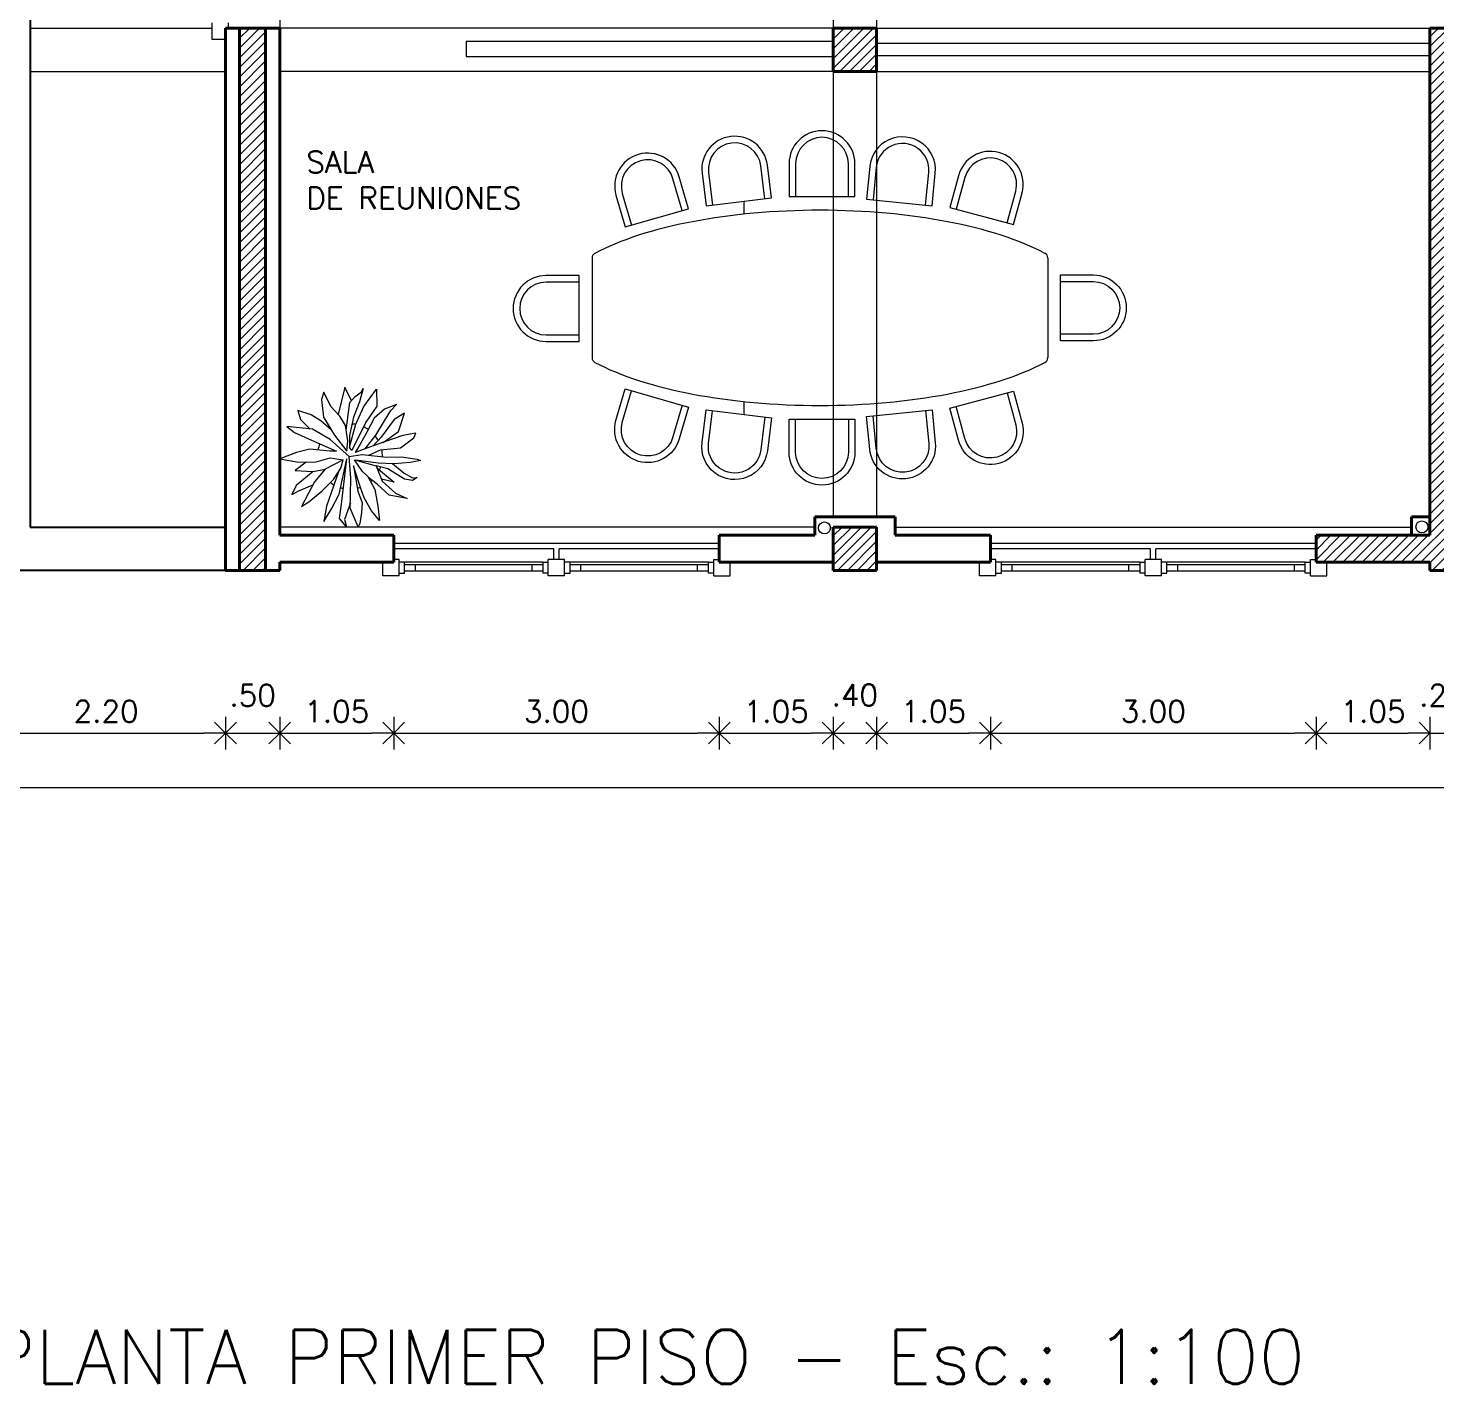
# Model space of a CAD drawing. Extents: x 1018 to 1352, y -109 to 184.
# Drawn here: x 1094.05 to 1107.02, y 105.71 to 118.21 of the extents above; entities that cross this region are included whole.
import ezdxf

# ---------------------------------------------------------------- set-up
doc = ezdxf.new("R2010")
doc.units = 0
doc.header["$LTSCALE"] = 0.5
doc.layers.get('0').update_dxf_attribs({"linetype": 'CONTINUOUS'})
doc.layers.get('Defpoints').update_dxf_attribs({"linetype": 'CONTINUOUS'})
for name, color, linetype, lineweight in [('Acotaciones', 9, 'CONTINUOUS', 9), ('Carpintería', 55, 'CONTINUOUS', 20), ('Detalles .05', 243, 'CONTINUOUS', 5), ('Detalles 01', 8, 'CONTINUOUS', 9), ('Equipamiento movil', 33, 'CONTINUOUS', 9), ('Muros corte', 7, 'CONTINUOUS', 40), ('Muros vista', 253, 'CONTINUOUS', 25), ('Punta 02', 11, 'CONTINUOUS', 20), ('Punta 05', 52, 'CONTINUOUS', 50), ('Tratamiento pisos', 251, 'CONTINUOUS', 9), ('Vidrios', 147, 'CONTINUOUS', 13)]:
    doc.layers.add(name, color=color, linetype=linetype, lineweight=lineweight)
doc.styles.add('Texto 2 mm', font='simplex.shx', dxfattribs={"height": 0.2})
doc.styles.add('Texto 5 mm', font='simplex.shx', dxfattribs={"height": 0.5})
doc.dimstyles.new('Primera línea', dxfattribs={"dimscale": 0, "dimtxt": 0.2, "dimasz": 0.2, "dimexe": 0.15, "dimexo": 0, "dimgap": 0.1, "dimtad": 1, "dimzin": 4, "dimdsep": 46, "dimtxsty": 'Texto 2 mm', "dimblk": 'OPEN90', "dimcen": 2.5, "dimclrd": 256, "dimclre": 256, "dimclrt": 256, "dimadec": 0, "dimazin": 0, "dimtfac": 1, "dimtmove": 2, "dimatfit": 3, "dimldrblk": 'OPEN90', "dimfxl": 1, "dimtolj": 1, "dimtzin": 0, "dimlwd": -1, "dimlwe": -1, "dimarcsym": 0})
doc.dimstyles.new('Segunda línea', dxfattribs={"dimscale": 0, "dimtxt": 0.2, "dimasz": 0.2, "dimexe": 0.15, "dimexo": 0.5, "dimgap": 0.1, "dimtad": 1, "dimzin": 4, "dimdsep": 46, "dimtxsty": 'Texto 2 mm', "dimblk": 'OPEN90', "dimcen": 2.5, "dimclrd": 256, "dimclre": 256, "dimclrt": 256, "dimadec": 0, "dimazin": 0, "dimtfac": 1, "dimtmove": 2, "dimatfit": 3, "dimldrblk": 'OPEN90', "dimfxl": 1, "dimtolj": 1, "dimtzin": 0, "dimlwd": -1, "dimlwe": -1, "dimarcsym": 0})
pattern_1 = [(45, (2.81977, 1.001066), (-0.0449012806, 0.0449012806), [])]

# ---------------------------------------------------------------- blocks, each defined once
blk = doc.blocks.new('_Open90')
at = {"color": 0, "linetype": 'ByBlock', "lineweight": -2}
for p, q in [((0, 0), (-1, 0)), ((-0.5, 0.5), (0, 0)), ((0, 0), (-0.5, -0.5))]:
    blk.add_line(p, q, dxfattribs=at)
blk = doc.blocks.new('*D244')
at = {"layer": 'Acotaciones', "transparency": 16777216}
for p, q in [((1093.665, 111.856), (1093.665, 111.556)), ((1095.865, 111.856), (1095.865, 111.556)), ((1093.865, 111.706), (1095.665, 111.706))]:
    blk.add_line(p, q, dxfattribs=at)
at = {"layer": 'Defpoints', "color": 0, "transparency": 16777216}
for p in [(1093.665, 111.856), (1095.865, 111.856), (1095.865, 111.706)]:
    blk.add_point(p, dxfattribs=at)
at = {"layer": 'Acotaciones', "transparency": 16777216, "xscale": 0.2, "yscale": 0.2, "zscale": 0.2, "rotation": 180}
blk.add_blockref('_Open90', (1093.665, 111.706), dxfattribs=at)
at = {"layer": 'Acotaciones', "transparency": 16777216, "xscale": 0.2, "yscale": 0.2, "zscale": 0.2}
blk.add_blockref('_Open90', (1095.865, 111.706), dxfattribs=at)
at = {"layer": 'Acotaciones', "transparency": 16777216, "insert": (1094.765, 111.906), "char_height": 0.2, "attachment_point": 5, "style": 'Texto 2 mm'}
blk.add_mtext('\\A1;2.20', dxfattribs=at)
blk = doc.blocks.new('*D245')
at = {"layer": 'Acotaciones', "transparency": 16777216}
for p, q in [((1096.365, 111.856), (1096.365, 111.556)), ((1097.415, 111.856), (1097.415, 111.556)), ((1096.565, 111.706), (1097.215, 111.706))]:
    blk.add_line(p, q, dxfattribs=at)
at = {"layer": 'Defpoints', "color": 0, "transparency": 16777216}
for p in [(1096.365, 111.856), (1097.415, 111.856), (1097.415, 111.706)]:
    blk.add_point(p, dxfattribs=at)
at = {"layer": 'Acotaciones', "transparency": 16777216, "xscale": 0.2, "yscale": 0.2, "zscale": 0.2, "rotation": 180}
blk.add_blockref('_Open90', (1096.365, 111.706), dxfattribs=at)
at = {"layer": 'Acotaciones', "transparency": 16777216, "xscale": 0.2, "yscale": 0.2, "zscale": 0.2}
blk.add_blockref('_Open90', (1097.415, 111.706), dxfattribs=at)
at = {"layer": 'Acotaciones', "transparency": 16777216, "insert": (1096.89, 111.906), "char_height": 0.2, "attachment_point": 5, "style": 'Texto 2 mm'}
blk.add_mtext('\\A1;1.05', dxfattribs=at)
blk = doc.blocks.new('*D246')
at = {"layer": 'Acotaciones', "transparency": 16777216}
for p, q in [((1097.415, 111.856), (1097.415, 111.556)), ((1100.415, 111.856), (1100.415, 111.556)), ((1097.615, 111.706), (1100.215, 111.706))]:
    blk.add_line(p, q, dxfattribs=at)
at = {"layer": 'Defpoints', "color": 0, "transparency": 16777216}
for p in [(1097.415, 111.856), (1100.415, 111.856), (1100.415, 111.706)]:
    blk.add_point(p, dxfattribs=at)
at = {"layer": 'Acotaciones', "transparency": 16777216, "xscale": 0.2, "yscale": 0.2, "zscale": 0.2, "rotation": 180}
blk.add_blockref('_Open90', (1097.415, 111.706), dxfattribs=at)
at = {"layer": 'Acotaciones', "transparency": 16777216, "xscale": 0.2, "yscale": 0.2, "zscale": 0.2}
blk.add_blockref('_Open90', (1100.415, 111.706), dxfattribs=at)
at = {"layer": 'Acotaciones', "transparency": 16777216, "insert": (1098.915, 111.906), "char_height": 0.2, "attachment_point": 5, "style": 'Texto 2 mm'}
blk.add_mtext('\\A1;3.00', dxfattribs=at)
blk = doc.blocks.new('*D247')
at = {"layer": 'Acotaciones', "transparency": 16777216}
for p, q in [((1100.415, 111.856), (1100.415, 111.556)), ((1101.465, 111.856), (1101.465, 111.556)), ((1100.615, 111.706), (1101.265, 111.706))]:
    blk.add_line(p, q, dxfattribs=at)
at = {"layer": 'Defpoints', "color": 0, "transparency": 16777216}
for p in [(1100.415, 111.856), (1101.465, 111.856), (1101.465, 111.706)]:
    blk.add_point(p, dxfattribs=at)
at = {"layer": 'Acotaciones', "transparency": 16777216, "xscale": 0.2, "yscale": 0.2, "zscale": 0.2, "rotation": 180}
blk.add_blockref('_Open90', (1100.415, 111.706), dxfattribs=at)
at = {"layer": 'Acotaciones', "transparency": 16777216, "xscale": 0.2, "yscale": 0.2, "zscale": 0.2}
blk.add_blockref('_Open90', (1101.465, 111.706), dxfattribs=at)
at = {"layer": 'Acotaciones', "transparency": 16777216, "insert": (1100.94, 111.906), "char_height": 0.2, "attachment_point": 5, "style": 'Texto 2 mm'}
blk.add_mtext('\\A1;1.05', dxfattribs=at)
blk = doc.blocks.new('*D248')
at = {"layer": 'Acotaciones', "transparency": 16777216}
for p, q in [((1101.865, 111.856), (1101.865, 111.556)), ((1102.915, 111.856), (1102.915, 111.556)), ((1102.065, 111.706), (1102.715, 111.706))]:
    blk.add_line(p, q, dxfattribs=at)
at = {"layer": 'Defpoints', "color": 0, "transparency": 16777216}
for p in [(1101.865, 111.856), (1102.915, 111.856), (1102.915, 111.706)]:
    blk.add_point(p, dxfattribs=at)
at = {"layer": 'Acotaciones', "transparency": 16777216, "xscale": 0.2, "yscale": 0.2, "zscale": 0.2, "rotation": 180}
blk.add_blockref('_Open90', (1101.865, 111.706), dxfattribs=at)
at = {"layer": 'Acotaciones', "transparency": 16777216, "xscale": 0.2, "yscale": 0.2, "zscale": 0.2}
blk.add_blockref('_Open90', (1102.915, 111.706), dxfattribs=at)
at = {"layer": 'Acotaciones', "transparency": 16777216, "insert": (1102.39, 111.906), "char_height": 0.2, "attachment_point": 5, "style": 'Texto 2 mm'}
blk.add_mtext('\\A1;1.05', dxfattribs=at)
blk = doc.blocks.new('*D249')
at = {"layer": 'Acotaciones', "transparency": 16777216}
for p, q in [((1102.915, 111.856), (1102.915, 111.556)), ((1105.915, 111.856), (1105.915, 111.556)), ((1103.115, 111.706), (1105.715, 111.706))]:
    blk.add_line(p, q, dxfattribs=at)
at = {"layer": 'Defpoints', "color": 0, "transparency": 16777216}
for p in [(1102.915, 111.856), (1105.915, 111.856), (1105.915, 111.706)]:
    blk.add_point(p, dxfattribs=at)
at = {"layer": 'Acotaciones', "transparency": 16777216, "xscale": 0.2, "yscale": 0.2, "zscale": 0.2, "rotation": 180}
blk.add_blockref('_Open90', (1102.915, 111.706), dxfattribs=at)
at = {"layer": 'Acotaciones', "transparency": 16777216, "xscale": 0.2, "yscale": 0.2, "zscale": 0.2}
blk.add_blockref('_Open90', (1105.915, 111.706), dxfattribs=at)
at = {"layer": 'Acotaciones', "transparency": 16777216, "insert": (1104.415, 111.906), "char_height": 0.2, "attachment_point": 5, "style": 'Texto 2 mm'}
blk.add_mtext('\\A1;3.00', dxfattribs=at)
blk = doc.blocks.new('*D250')
at = {"layer": 'Acotaciones', "transparency": 16777216}
for p, q in [((1105.915, 111.856), (1105.915, 111.556)), ((1106.965, 111.856), (1106.965, 111.556)), ((1106.115, 111.706), (1106.765, 111.706))]:
    blk.add_line(p, q, dxfattribs=at)
at = {"layer": 'Defpoints', "color": 0, "transparency": 16777216}
for p in [(1105.915, 111.856), (1106.965, 111.856), (1106.965, 111.706)]:
    blk.add_point(p, dxfattribs=at)
at = {"layer": 'Acotaciones', "transparency": 16777216, "xscale": 0.2, "yscale": 0.2, "zscale": 0.2, "rotation": 180}
blk.add_blockref('_Open90', (1105.915, 111.706), dxfattribs=at)
at = {"layer": 'Acotaciones', "transparency": 16777216, "xscale": 0.2, "yscale": 0.2, "zscale": 0.2}
blk.add_blockref('_Open90', (1106.965, 111.706), dxfattribs=at)
at = {"layer": 'Acotaciones', "transparency": 16777216, "insert": (1106.44, 111.906), "char_height": 0.2, "attachment_point": 5, "style": 'Texto 2 mm'}
blk.add_mtext('\\A1;1.05', dxfattribs=at)
blk = doc.blocks.new('*D264')
at = {"layer": 'Acotaciones', "transparency": 16777216}
for p, q in [((1093.665, 111.356), (1093.665, 111.056)), ((1129.665, 111.356), (1129.665, 111.056)), ((1093.865, 111.206), (1129.465, 111.206))]:
    blk.add_line(p, q, dxfattribs=at)
at = {"layer": 'Defpoints', "color": 0, "transparency": 16777216}
for p in [(1093.665, 111.856), (1129.665, 111.856), (1129.665, 111.206)]:
    blk.add_point(p, dxfattribs=at)
at = {"layer": 'Acotaciones', "transparency": 16777216, "xscale": 0.2, "yscale": 0.2, "zscale": 0.2, "rotation": 180}
blk.add_blockref('_Open90', (1093.665, 111.206), dxfattribs=at)
at = {"layer": 'Acotaciones', "transparency": 16777216, "xscale": 0.2, "yscale": 0.2, "zscale": 0.2}
blk.add_blockref('_Open90', (1129.665, 111.206), dxfattribs=at)
at = {"layer": 'Acotaciones', "transparency": 16777216, "insert": (1111.665, 111.406), "char_height": 0.2, "attachment_point": 5, "style": 'Texto 2 mm'}
blk.add_mtext('\\A1;36.00', dxfattribs=at)
blk = doc.blocks.new('Silla 2')
for p, q in [((15, 15), (0, 15)), ((0, 15), (0, -15)), ((15, 12), (0, 12)), ((0, -12), (15, -12)), ((0, -15), (15, -15))]:
    blk.add_line(p, q)
for radius in [15, 12]:
    blk.add_arc((15, 0), radius, 270, 90)
blk = doc.blocks.new('Planta 1')
for p, q in [((-0.233, 0.595), (-0.254, 0.525)), ((-0.254, 0.525), (-0.236, 0.364)), ((-0.166, 0.461), (-0.233, 0.595)), ((-0.039, 0.64), (-0.099, 0.388)), ((0.024, 0.515), (-0.039, 0.64)), ((0.009, 0.498), (0.057, 0.553)), ((0.057, 0.553), (0.113, 0.595)), ((0.132, 0.627), (0.097, 0.506)), ((0.113, 0.595), (0.132, 0.627)), ((0.137, 0.461), (0.254, 0.622)), ((0.254, 0.622), (0.257, 0.466)), ((-0.35, 0.384), (-0.47, 0.424)), ((-0.47, 0.424), (-0.446, 0.342)), ((-0.084, 0.372), (-0.166, 0.461)), ((-0.027, 0.244), (0.009, 0.498)), ((0.097, 0.506), (0.041, 0.362)), ((0.063, 0.299), (0.137, 0.461)), ((0.257, 0.466), (0.156, 0.317)), ((0.326, 0.436), (0.233, 0.354)), ((0.438, 0.481), (0.326, 0.436)), ((0.326, 0.329), (0.387, 0.426)), ((0.387, 0.426), (0.438, 0.481)), ((0.512, 0.401), (0.416, 0.342)), ((0.456, 0.232), (0.512, 0.401)), ((-0.337, 0.252), (-0.574, 0.277)), ((-0.574, 0.277), (-0.502, 0.222)), ((-0.446, 0.342), (-0.358, 0.254)), ((-0.259, 0.329), (-0.35, 0.384)), ((-0.164, 0.246), (-0.259, 0.329)), ((-0.236, 0.364), (-0.134, 0.198)), ((-0.033, 0.287), (-0.084, 0.372)), ((-0.012, 0.145), (-0.033, 0.287)), ((0.041, 0.362), (0.004, 0.193)), ((0.004, 0.087), (0.063, 0.299)), ((0.156, 0.317), (0.026, 0.055)), ((0.233, 0.354), (0.164, 0.225)), ((0.246, 0.198), (0.326, 0.329)), ((0.416, 0.342), (0.297, 0.18)), ((-0.502, 0.222), (-0.345, 0.15)), ((-0.345, 0.15), (-0.116, 0.05)), ((-0.172, 0.158), (-0.337, 0.252)), ((0.002, 0.002), (-0.172, 0.158)), ((-0.134, 0.198), (-0.021, 0.051)), ((-0.021, 0.051), (-0.012, 0.145)), ((0.004, 0.193), (0.004, 0.087)), ((0.164, 0.225), (0.102, 0.113)), ((0.149, 0.072), (0.246, 0.198)), ((0.297, 0.18), (0.22, 0.096)), ((0.496, 0.195), (0.257, 0.111)), ((0.315, 0.131), (0.456, 0.232)), ((0.475, 0.081), (0.597, 0.173)), ((0.616, 0.217), (0.496, 0.195)), ((0.597, 0.173), (0.616, 0.217)), ((-0.483, 0.039), (-0.637, -0.021)), ((-0.361, 0.068), (-0.483, 0.039)), ((-0.177, 0.051), (-0.361, 0.068)), ((-0.116, 0.05), (-0.177, 0.051)), ((0.002, 0.002), (0.121, 0.019)), ((0.017, -0.2), (0.002, 0.002)), ((0.026, 0.055), (0.004, 0.087)), ((0.102, 0.113), (0.058, 0.039)), ((0.257, 0.111), (0.058, 0.039)), ((0.121, 0.019), (0.347, -0.006)), ((0.182, 0.012), (0.291, 0.061)), ((0.291, 0.061), (0.475, 0.081)), ((-0.637, -0.021), (-0.464, -0.053)), ((-0.394, -0.051), (-0.496, -0.128)), ((-0.496, -0.128), (-0.331, -0.138)), ((-0.464, -0.053), (-0.302, -0.048)), ((-0.331, -0.138), (-0.22, -0.115)), ((-0.22, -0.115), (-0.318, -0.232)), ((-0.302, -0.048), (-0.172, -0.011)), ((-0.053, -0.03), (-0.22, -0.115)), ((-0.172, -0.011), (-0.053, -0.03)), ((-0.142, -0.212), (-0.076, -0.108)), ((-0.092, -0.346), (-0.019, -0.022)), ((-0.076, -0.108), (-0.053, -0.03)), ((-0.068, -0.438), (-0.019, -0.022)), ((0.043, -0.084), (0.081, -0.319)), ((0.084, -0.22), (0.043, -0.084)), ((0.051, -0.031), (0.249, -0.086)), ((0.124, -0.138), (0.051, -0.031)), ((0.27, -0.061), (0.062, -0.034)), ((0.249, -0.086), (0.307, -0.227)), ((0.358, -0.113), (0.249, -0.086)), ((0.257, -0.103), (0.416, -0.237)), ((0.414, -0.066), (0.27, -0.061)), ((0.347, -0.006), (0.48, -0.001)), ((0.512, -0.207), (0.358, -0.113)), ((0.401, -0.065), (0.507, -0.153)), ((0.566, -0.056), (0.414, -0.066)), ((0.48, -0.001), (0.627, -0.023)), ((0.659, -0.036), (0.566, -0.056)), ((0.627, -0.023), (0.659, -0.036)), ((-0.331, -0.138), (-0.486, -0.267)), ((-0.318, -0.232), (-0.374, -0.336)), ((-0.246, -0.317), (-0.142, -0.212)), ((-0.097, -0.141), (-0.164, -0.334)), ((0.015, -0.354), (0.017, -0.2)), ((0.11, -0.294), (0.084, -0.22)), ((0.209, -0.215), (0.124, -0.138)), ((0.174, -0.184), (0.238, -0.304)), ((0.259, -0.254), (0.209, -0.215)), ((0.371, -0.356), (0.259, -0.254)), ((0.416, -0.237), (0.299, -0.208)), ((0.307, -0.227), (0.43, -0.336)), ((0.507, -0.153), (0.584, -0.195)), ((0.584, -0.222), (0.512, -0.207)), ((0.584, -0.195), (0.629, -0.192)), ((0.629, -0.192), (0.584, -0.222)), ((-0.486, -0.267), (-0.528, -0.349)), ((-0.528, -0.349), (-0.462, -0.317)), ((-0.462, -0.317), (-0.334, -0.262)), ((-0.374, -0.336), (-0.438, -0.461)), ((-0.369, -0.416), (-0.246, -0.317)), ((-0.164, -0.334), (-0.206, -0.458)), ((-0.161, -0.483), (-0.092, -0.346)), ((0.012, -0.475), (0.015, -0.354)), ((0.081, -0.319), (0.121, -0.428)), ((0.14, -0.379), (0.11, -0.294)), ((0.209, -0.5), (0.14, -0.379)), ((0.238, -0.304), (0.265, -0.456)), ((0.536, -0.386), (0.371, -0.356)), ((0.43, -0.336), (0.536, -0.386)), ((-0.438, -0.461), (-0.369, -0.416)), ((-0.206, -0.458), (-0.233, -0.6)), ((-0.233, -0.6), (-0.161, -0.483)), ((-0.086, -0.572), (-0.068, -0.438)), ((0.013, -0.425), (-0.041, -0.58)), ((0.057, -0.582), (0.012, -0.475)), ((0.116, -0.515), (0.1, -0.617)), ((0.121, -0.428), (0.116, -0.515)), ((0.281, -0.59), (0.209, -0.5)), ((0.265, -0.456), (0.281, -0.59)), ((-0.023, -0.649), (-0.086, -0.572)), ((-0.041, -0.58), (-0.023, -0.649)), ((0.084, -0.649), (0.057, -0.582)), ((0.1, -0.617), (0.084, -0.649))]:
    blk.add_line(p, q)
at = {"layer": 'Detalles .05'}
for start, end in [(79.6774, 86.207), (55.7777, 65.1238), (125.0386, 125.0807), (29.6412, 39.1255), (157.2574, 168.4231), (359.4429, 11.7162), (335.4998, 341.0401), (233.5733, 240.8096), (309.5647, 313.1025), (253.2847, 258.683), (283.2227, 289.1148)]:
    blk.add_arc((0.008, 0.001), 0.3, start, end, dxfattribs=at)

msp = doc.modelspace()

# ---------------------------------------------------------------- hatches: boundary and pattern name
at = {"layer": 'Detalles 01'}
h = msp.add_hatch(dxfattribs=at)
h.set_pattern_fill('ANSI31', color=256, scale=0.02, style=0)
h.set_pattern_definition(pattern_1)
h.paths.add_polyline_path([(1096.235, 118.206), (1095.995, 118.206), (1095.995, 113.206), (1096.235, 113.206)])
h = msp.add_hatch(dxfattribs=at)
h.set_pattern_fill('ANSI31', color=256, scale=0.02, style=0)
h.set_pattern_definition(pattern_1)
h.paths.add_polyline_path([(1101.865, 117.806), (1101.865, 118.206), (1101.465, 118.206), (1101.465, 117.806)])
h = msp.add_hatch(dxfattribs=at)
h.set_pattern_fill('ANSI31,_O', color=256, scale=0.02)
h.set_pattern_definition(pattern_1)
h.paths.add_polyline_path([(1106.965, 113.531), (1105.915, 113.531), (1105.915, 113.281), (1106.965, 113.281), (1106.965, 113.206), (1107.215, 113.206), (1107.215, 114.931), (1108.465, 114.931), (1108.465, 115.181), (1107.215, 115.181), (1107.215, 118.206), (1106.965, 118.206)])
h = msp.add_hatch(dxfattribs=at)
h.set_pattern_fill('ANSI31', color=256, scale=0.02, style=0)
h.set_pattern_definition(pattern_1)
h.paths.add_polyline_path([(1101.865, 113.606), (1101.465, 113.606), (1101.465, 113.206), (1101.865, 113.206)])

# ---------------------------------------------------------------- linework, layer by layer
at = {"layer": 'Acotaciones'}
for p, q in [((1096.365, 111.856), (1096.365, 111.556)), ((1101.465, 111.856), (1101.465, 111.556)), ((1101.865, 111.856), (1101.865, 111.556)), ((1095.865, 111.706), (1095.965, 111.806)), ((1095.865, 111.706), (1096.365, 111.706)), ((1095.965, 111.606), (1095.865, 111.706)), ((1096.365, 111.706), (1096.265, 111.806)), ((1096.265, 111.606), (1096.365, 111.706)), ((1101.465, 111.706), (1101.565, 111.806)), ((1101.465, 111.706), (1101.865, 111.706)), ((1101.565, 111.606), (1101.465, 111.706)), ((1101.865, 111.706), (1101.765, 111.806)), ((1101.765, 111.606), (1101.865, 111.706)), ((1106.965, 111.706), (1107.465, 111.706))]:
    msp.add_line(p, q, dxfattribs=at)
at = {"layer": 'Carpintería'}
for p, q in [((1095.74, 118.256), (1095.74, 118.106)), ((1095.89, 118.256), (1095.89, 118.206)), ((1095.74, 118.106), (1095.865, 118.106)), ((1097.315, 113.156), (1097.315, 113.281)), ((1097.465, 113.306), (1097.415, 113.306)), ((1097.465, 113.156), (1097.465, 113.306)), ((1097.515, 113.281), (1097.465, 113.281)), ((1097.515, 113.181), (1097.515, 113.281)), ((1097.515, 113.261), (1098.79, 113.261)), ((1097.615, 113.201), (1097.615, 113.261)), ((1098.69, 113.201), (1098.69, 113.261)), ((1098.79, 113.281), (1098.79, 113.181)), ((1098.79, 113.281), (1098.84, 113.281)), ((1098.99, 113.306), (1098.84, 113.306)), ((1098.84, 113.156), (1098.84, 113.306)), ((1098.99, 113.156), (1098.99, 113.306)), ((1099.04, 113.281), (1098.99, 113.281)), ((1099.04, 113.181), (1099.04, 113.281)), ((1099.04, 113.261), (1100.315, 113.261)), ((1099.14, 113.201), (1099.14, 113.261)), ((1100.215, 113.201), (1100.215, 113.261)), ((1100.315, 113.181), (1100.315, 113.281)), ((1100.315, 113.281), (1100.365, 113.281)), ((1100.365, 113.156), (1100.365, 113.306)), ((1100.365, 113.306), (1100.415, 113.306)), ((1100.515, 113.156), (1100.515, 113.281)), ((1102.815, 113.156), (1102.815, 113.281)), ((1102.965, 113.306), (1102.915, 113.306)), ((1102.965, 113.156), (1102.965, 113.306)), ((1103.015, 113.281), (1102.965, 113.281)), ((1103.015, 113.181), (1103.015, 113.281)), ((1103.015, 113.261), (1104.29, 113.261)), ((1103.115, 113.201), (1103.115, 113.261)), ((1104.19, 113.201), (1104.19, 113.261)), ((1104.29, 113.281), (1104.29, 113.181)), ((1104.29, 113.281), (1104.34, 113.281)), ((1104.49, 113.306), (1104.34, 113.306)), ((1104.34, 113.156), (1104.34, 113.306)), ((1104.49, 113.156), (1104.49, 113.306)), ((1104.54, 113.281), (1104.49, 113.281)), ((1104.54, 113.181), (1104.54, 113.281)), ((1104.54, 113.261), (1105.815, 113.261)), ((1104.64, 113.201), (1104.64, 113.261)), ((1105.715, 113.201), (1105.715, 113.261)), ((1105.815, 113.181), (1105.815, 113.281)), ((1105.815, 113.281), (1105.865, 113.281)), ((1105.865, 113.156), (1105.865, 113.306)), ((1105.865, 113.306), (1105.915, 113.306)), ((1106.015, 113.156), (1106.015, 113.281)), ((1097.465, 113.156), (1097.315, 113.156)), ((1097.465, 113.181), (1097.515, 113.181)), ((1097.515, 113.201), (1098.79, 113.201)), ((1098.84, 113.181), (1098.79, 113.181)), ((1098.99, 113.156), (1098.84, 113.156)), ((1098.99, 113.181), (1099.04, 113.181)), ((1099.04, 113.201), (1100.315, 113.201)), ((1100.365, 113.181), (1100.315, 113.181)), ((1100.365, 113.156), (1100.515, 113.156)), ((1102.965, 113.156), (1102.815, 113.156)), ((1102.965, 113.181), (1103.015, 113.181)), ((1103.015, 113.201), (1104.29, 113.201)), ((1104.34, 113.181), (1104.29, 113.181)), ((1104.49, 113.156), (1104.34, 113.156)), ((1104.49, 113.181), (1104.54, 113.181)), ((1104.54, 113.201), (1105.815, 113.201)), ((1105.865, 113.181), (1105.815, 113.181)), ((1105.865, 113.156), (1106.015, 113.156))]:
    msp.add_line(p, q, dxfattribs=at)
at = {"layer": 'Detalles 01'}
for p, q in [((1100.415, 113.456), (1097.415, 113.456)), ((1098.89, 113.406), (1097.415, 113.406)), ((1098.89, 113.306), (1098.89, 113.406)), ((1100.415, 113.406), (1098.94, 113.406)), ((1098.94, 113.306), (1098.94, 113.406)), ((1105.915, 113.456), (1102.915, 113.456)), ((1104.39, 113.406), (1102.915, 113.406)), ((1104.39, 113.306), (1104.39, 113.406)), ((1105.915, 113.406), (1104.44, 113.406)), ((1104.44, 113.306), (1104.44, 113.406)), ((1098.79, 113.281), (1097.515, 113.281)), ((1100.315, 113.281), (1099.04, 113.281)), ((1104.29, 113.281), (1103.015, 113.281)), ((1105.815, 113.281), (1104.54, 113.281))]:
    msp.add_line(p, q, dxfattribs=at)
for centre in [(1101.385, 113.598), (1106.89, 113.608)]:
    msp.add_circle(centre, 0.055, dxfattribs=at)
at = {"layer": 'Equipamiento movil'}
for p, q in [((1099.243, 116.086), (1099.243, 115.168)), ((1103.443, 116.086), (1103.443, 115.168))]:
    msp.add_line(p, q, dxfattribs=at)
for centre, start, end in [((1099.293, 116.086), 118.1257, 180), ((1103.393, 116.086), 0, 61.8743), ((1099.293, 115.168), 180, 241.8743), ((1103.393, 115.168), 298.1257, 360)]:
    msp.add_arc(centre, 0.05, start, end, dxfattribs=at)
for start_param, end_param in [(0.592713, 2.54888), (3.734306, 5.690472)]:
    msp.add_ellipse((1101.343, 115.627), major_axis=(2.5, 0), ratio=0.36, start_param=start_param, end_param=end_param, dxfattribs=at)
at = {"layer": 'Muros corte'}
for p, q in [((1095.865, 113.206), (1095.865, 118.206)), ((1096.365, 118.206), (1095.865, 118.206)), ((1095.995, 113.206), (1095.995, 118.206)), ((1096.235, 118.206), (1096.235, 113.206)), ((1096.365, 118.206), (1096.365, 113.531)), ((1101.865, 118.206), (1101.465, 118.206)), ((1101.465, 117.806), (1101.465, 118.206)), ((1101.865, 117.806), (1101.865, 118.206)), ((1106.965, 113.531), (1106.965, 118.206)), ((1106.965, 118.206), (1107.215, 118.206)), ((1101.865, 117.806), (1101.465, 117.806)), ((1102.035, 113.701), (1101.295, 113.701)), ((1101.295, 113.531), (1101.295, 113.701)), ((1102.035, 113.531), (1102.035, 113.701)), ((1106.965, 113.701), (1106.795, 113.701)), ((1106.795, 113.531), (1106.795, 113.701)), ((1097.415, 113.531), (1096.365, 113.531)), ((1097.415, 113.281), (1097.415, 113.531)), ((1101.295, 113.531), (1100.415, 113.531)), ((1100.415, 113.281), (1100.415, 113.531)), ((1101.865, 113.606), (1101.465, 113.606)), ((1101.465, 113.206), (1101.465, 113.606)), ((1101.865, 113.206), (1101.865, 113.606)), ((1102.035, 113.531), (1102.915, 113.531)), ((1102.915, 113.281), (1102.915, 113.531)), ((1106.965, 113.531), (1105.915, 113.531)), ((1105.915, 113.281), (1105.915, 113.531)), ((1096.365, 113.206), (1096.365, 113.281)), ((1097.415, 113.281), (1096.365, 113.281)), ((1101.465, 113.281), (1100.415, 113.281)), ((1101.865, 113.281), (1102.915, 113.281)), ((1106.965, 113.281), (1105.915, 113.281)), ((1106.965, 113.206), (1106.965, 113.281)), ((1096.365, 113.206), (1095.865, 113.206)), ((1101.865, 113.206), (1101.465, 113.206)), ((1107.215, 113.206), (1106.965, 113.206))]:
    msp.add_line(p, q, dxfattribs=at)
at = {"layer": 'Muros vista'}
for p, q in [((1094.065, 128.806), (1094.065, 113.606)), ((1094.065, 113.606), (1095.865, 113.606)), ((1095.865, 113.206), (1093.665, 113.206))]:
    msp.add_line(p, q, dxfattribs=at)
at = {"layer": 'Tratamiento pisos'}
for p, q in [((1096.365, 124.206), (1096.365, 118.206)), ((1101.465, 120.713), (1101.465, 118.206)), ((1101.865, 120.713), (1101.865, 118.206)), ((1094.065, 118.206), (1095.74, 118.206)), ((1101.465, 118.206), (1096.365, 118.206)), ((1101.865, 118.206), (1106.965, 118.206)), ((1094.065, 117.806), (1095.865, 117.806)), ((1101.465, 117.806), (1096.365, 117.806)), ((1101.465, 117.806), (1101.465, 113.701)), ((1101.865, 117.806), (1106.965, 117.806)), ((1101.865, 117.806), (1101.865, 113.701)), ((1100.643, 116.61), (1100.643, 116.491)), ((1100.643, 114.763), (1100.643, 114.644)), ((1101.295, 113.606), (1096.365, 113.606)), ((1102.035, 113.606), (1106.795, 113.606))]:
    msp.add_line(p, q, dxfattribs=at)
at = {"layer": 'Vidrios', "color": 0}
for p, q in [((1098.083, 118.087), (1101.465, 118.087)), ((1098.083, 118.087), (1098.083, 117.945)), ((1101.865, 118.067), (1106.965, 118.067)), ((1098.083, 117.945), (1101.465, 117.945)), ((1101.865, 117.955), (1106.965, 117.955))]:
    msp.add_line(p, q, dxfattribs=at)

# ---------------------------------------------------------------- block references
at = {"layer": 'Equipamiento movil'}
for p, xscale, yscale, zscale, rotation in [((1100.595, 116.604), 0.02025000000000001, 0.02025000000000001, 0.02025000000000001, 97.03330438312662), ((1101.362, 116.653), 0.02025, 0.02025, 0.02025, 90.0000000001241), ((1102.074, 116.598), 0.02025, 0.02025, 0.02025, 84.28370385516058), ((1099.839, 116.458), 0.02025, 0.02025, 0.02025, 105.993929878493), ((1102.834, 116.473), 0.02025, 0.02025, 0.02025, 75.00228074190866), ((1099.123, 115.621), 0.02025, 0.02025, 0.02025, 180), ((1103.559, 115.627), -0.02025, 0.02025, 0.02025, 180), ((1099.839, 114.796), -0.02025, 0.02025, 0.02025, 74.00607012163117), ((1102.834, 114.78), -0.02025, 0.02025, 0.02025, 104.9977192582154), ((1100.595, 114.649), -0.02025, 0.02025, 0.02025, 82.96669561699755), ((1102.074, 114.656), -0.02025000000000003, 0.02025, 0.02025, 95.71629614496355), ((1101.362, 114.601), -0.02025, 0.02025, 0.02025, 90)]:
    msp.add_blockref('Silla 2', p, dxfattribs=dict(at, xscale=xscale, yscale=yscale, zscale=zscale, rotation=rotation))
at = {"layer": 'Vidrios', "color": 32}
msp.add_blockref('Planta 1', (1097.003, 114.256), dxfattribs=at)

# ---------------------------------------------------------------- texts
at = {"layer": 'Acotaciones', "char_height": 0.2, "attachment_point": 5, "style": 'Texto 2 mm'}
for s, insert in [('\\A1;.50', (1096.115, 112.055)), ('\\A1;.40', (1101.665, 112.057)), ('.25', (1107.079, 112.055))]:
    msp.add_mtext(s, dxfattribs=dict(at, insert=insert))
at = {"layer": 'Punta 02', "insert": (1096.61, 116.539), "char_height": 0.2, "width": 2.59712, "attachment_point": 7, "style": 'Texto 2 mm'}
msp.add_mtext('SALA\\PDE REUNIONES', dxfattribs=at)
at = {"layer": 'Punta 05', "insert": (1093.665, 106.206), "char_height": 0.5, "width": 14.39076, "attachment_point": 1, "style": 'Texto 5 mm'}
msp.add_mtext('PLANTA PRIMER PISO - Esc.: 1:100', dxfattribs=at)

# ---------------------------------------------------------------- dimensions: what is measured, and where the dimension line sits
at = {"layer": 'Acotaciones'}
for base, p1, p2, dimstyle, picture, middle in [((1095.865, 111.706), (1093.665, 111.856), (1095.865, 111.856), 'Primera línea', '*D244', (1094.765, 111.906)), ((1097.415, 111.706), (1096.365, 111.856), (1097.415, 111.856), 'Primera línea', '*D245', (1096.89, 111.906)), ((1100.415, 111.706), (1097.415, 111.856), (1100.415, 111.856), 'Primera línea', '*D246', (1098.915, 111.906)), ((1101.465, 111.706), (1100.415, 111.856), (1101.465, 111.856), 'Primera línea', '*D247', (1100.94, 111.906)), ((1102.915, 111.706), (1101.865, 111.856), (1102.915, 111.856), 'Primera línea', '*D248', (1102.39, 111.906)), ((1105.915, 111.706), (1102.915, 111.856), (1105.915, 111.856), 'Primera línea', '*D249', (1104.415, 111.906)), ((1106.965, 111.706), (1105.915, 111.856), (1106.965, 111.856), 'Primera línea', '*D250', (1106.44, 111.906)), ((1129.665, 111.206), (1093.665, 111.856), (1129.665, 111.856), 'Segunda línea', '*D264', (1111.665, 111.406))]:
    dim = msp.add_linear_dim(base=base, p1=p1, p2=p2, dimstyle=dimstyle, override={"dimscale": 1}, dxfattribs=at)
    dim.commit()
    dim.dimension.update_dxf_attribs({"geometry": picture, "text_midpoint": middle})

doc.saveas('drawing.dxf')
